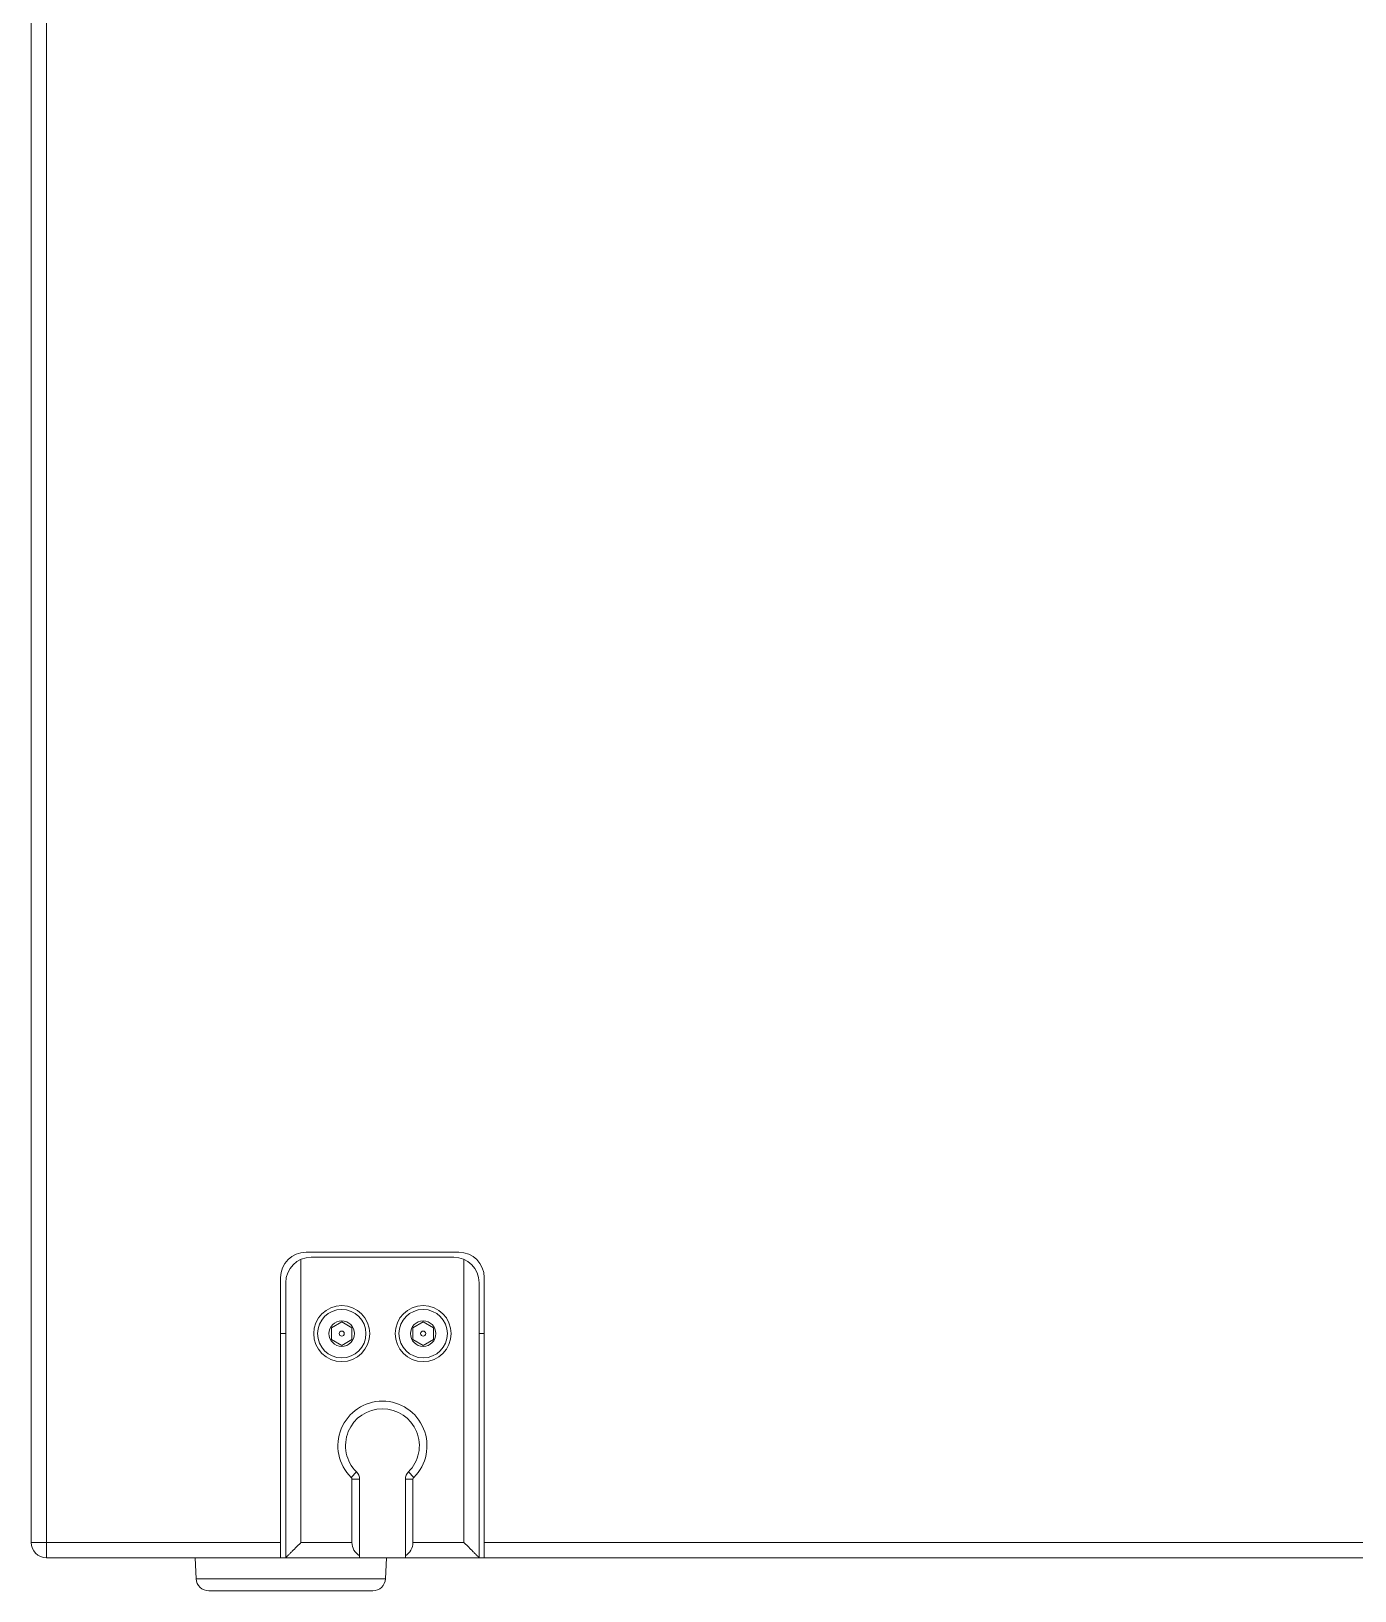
# Model space of a CAD drawing. Header units: millimetres. Extents: x 1177 to 4147, y 93 to 2194.
# Drawn here: x 2404.8 to 2664.8, y 1335.4 to 1641.6 of the extents above; entities that cross this region are included whole.
import ezdxf

# ---------------------------------------------------------------- set-up
doc = ezdxf.new("R2010")
doc.units = ezdxf.units.MM
doc.header["$LTSCALE"] = 0.1
doc.layers.get('0').update_dxf_attribs({"lineweight": 13})

msp = doc.modelspace()

# ---------------------------------------------------------------- linework, layer by layer
for p, q in [((2407.81, 1341.89), (2407.81, 1921.89)), ((2404.81, 1918.89), (2404.81, 1344.89)), ((2457.81, 1344.89), (2457.81, 1400.48)), ((2488.81, 1401.89), (2458.81, 1401.89)), ((2487.81, 1400.89), (2459.81, 1400.89)), ((2489.81, 1344.89), (2489.81, 1400.48)), ((2453.81, 1341.89), (2453.81, 1396.89)), ((2493.81, 1341.89), (2493.81, 1396.89)), ((2454.81, 1341.89), (2454.81, 1395.89)), ((2492.81, 1341.89), (2492.81, 1395.89)), ((2463.81, 1387.05), (2465.81, 1388.2)), ((2465.81, 1388.2), (2467.81, 1387.05)), ((2479.81, 1387.05), (2481.81, 1388.2)), ((2481.81, 1388.2), (2483.81, 1387.05)), ((2453.81, 1385.89), (2454.81, 1385.89)), ((2463.81, 1384.74), (2463.81, 1387.05)), ((2465.81, 1383.59), (2463.81, 1384.74)), ((2467.81, 1384.74), (2465.81, 1383.59)), ((2467.81, 1387.05), (2467.81, 1384.74)), ((2479.81, 1384.74), (2479.81, 1387.05)), ((2481.81, 1383.59), (2479.81, 1384.74)), ((2483.81, 1384.74), (2481.81, 1383.59)), ((2483.81, 1387.05), (2483.81, 1384.74)), ((2492.81, 1385.89), (2493.81, 1385.89)), ((2467.66, 1357.67), (2468.72, 1358.74)), ((2467.81, 1357.31), (2469.31, 1357.31)), ((2467.81, 1344.89), (2467.81, 1357.31)), ((2469.31, 1341.89), (2469.31, 1357.31)), ((2479.81, 1357.31), (2478.31, 1357.31)), ((2478.31, 1341.89), (2478.31, 1357.31)), ((2479.96, 1357.67), (2478.9, 1358.74)), ((2479.81, 1357.31), (2479.81, 1344.89)), ((2453.81, 1344.89), (2404.81, 1344.89)), ((2467.81, 1344.89), (2457.81, 1344.89)), ((2489.81, 1344.89), (2479.81, 1344.89)), ((2924.81, 1344.89), (2493.81, 1344.89)), ((2407.81, 1341.89), (2921.81, 1341.89)), ((2437.21, 1337.76), (2436.99, 1341.89)), ((2474.41, 1337.76), (2474.63, 1341.89)), ((2474.41, 1337.76), (2437.21, 1337.76)), ((2471.91, 1335.39), (2439.71, 1335.39))]:
    msp.add_line(p, q)
for centre, radius in [((2465.81, 1385.89), 5.5), ((2465.81, 1385.89), 4.75), ((2481.81, 1385.89), 5.5), ((2481.81, 1385.89), 4.75), ((2465.81, 1385.89), 2.5), ((2481.81, 1385.89), 2.5), ((2465.81, 1385.89), 0.5), ((2481.81, 1385.89), 0.5)]:
    msp.add_circle(centre, radius)
for centre, radius, start, end in [((2458.81, 1396.89), 5, 90, 180), ((2459.81, 1395.89), 5, 90, 180), ((2487.81, 1395.89), 5, 0, 90), ((2488.81, 1396.89), 5, 0, 90), ((2473.81, 1363.89), 8.75, 314.6442, 225.3558), ((2473.81, 1363.89), 7.25, 314.6442, 225.3558), ((2467.31, 1357.31), 0.5, 0, 45.3558), ((2467.31, 1357.31), 2, 0, 45.3558), ((2480.31, 1357.31), 2, 134.6442, 180), ((2480.31, 1357.31), 0.5, 134.6442, 180), ((2407.81, 1344.89), 3, 180, 270), ((2439.71, 1337.89), 2.5, 183, 270), ((2471.91, 1337.89), 2.5, 270, 357)]:
    msp.add_arc(centre, radius, start, end)
for centre, major_axis, start_param, end_param in [((2470.81, 1344.89), (0, 3), -4.712389, -3.665191), ((2476.81, 1344.89), (3, 0), -1.047198, 0)]:
    msp.add_ellipse(centre, major_axis=major_axis, ratio=1, start_param=start_param, end_param=end_param)
for points, knots in [([(2454.81, 1341.89), (2454.81, 1341.89), (2454.81, 1341.9), (2454.82, 1341.9), (2454.82, 1341.91), (2454.83, 1341.92), (2454.84, 1341.93), (2454.86, 1341.95), (2454.9, 1341.98), (2454.94, 1342.03), (2455, 1342.08), (2455.06, 1342.14), (2455.13, 1342.21), (2455.2, 1342.29), (2455.32, 1342.4), (2455.47, 1342.55), (2455.67, 1342.75), (2455.88, 1342.96), (2456.1, 1343.18), (2456.33, 1343.41), (2456.57, 1343.65), (2456.89, 1343.98), (2457.31, 1344.39), (2457.64, 1344.73), (2457.81, 1344.89)], [0, 0, 0, 0, 0.000405, 0.001729, 0.003957, 0.007068, 0.011043, 0.015862, 0.027945, 0.04312, 0.061179, 0.081914, 0.105105, 0.130524, 0.157942, 0.217974, 0.283816, 0.354262, 0.42841, 0.505453, 0.584793, 0.665895, 0.831721, 1, 1, 1, 1]), ([(2489.81, 1344.89), (2489.98, 1344.73), (2490.31, 1344.39), (2490.73, 1343.98), (2491.05, 1343.65), (2491.29, 1343.41), (2491.52, 1343.18), (2491.74, 1342.96), (2491.95, 1342.75), (2492.15, 1342.55), (2492.3, 1342.4), (2492.42, 1342.29), (2492.49, 1342.21), (2492.56, 1342.14), (2492.62, 1342.08), (2492.68, 1342.03), (2492.72, 1341.98), (2492.76, 1341.95), (2492.78, 1341.93), (2492.79, 1341.92), (2492.8, 1341.91), (2492.8, 1341.9), (2492.81, 1341.9), (2492.81, 1341.89), (2492.81, 1341.89)], [0, 0, 0, 0, 0.168313, 0.334178, 0.415272, 0.494611, 0.571651, 0.645793, 0.716242, 0.782069, 0.842096, 0.869506, 0.894921, 0.918111, 0.938843, 0.956892, 0.972056, 0.984138, 0.988961, 0.992941, 0.996057, 0.998286, 0.999606, 1, 1, 1, 1])]:
    msp.add_open_spline(points, degree=3, knots=knots)

doc.saveas('drawing.dxf')
